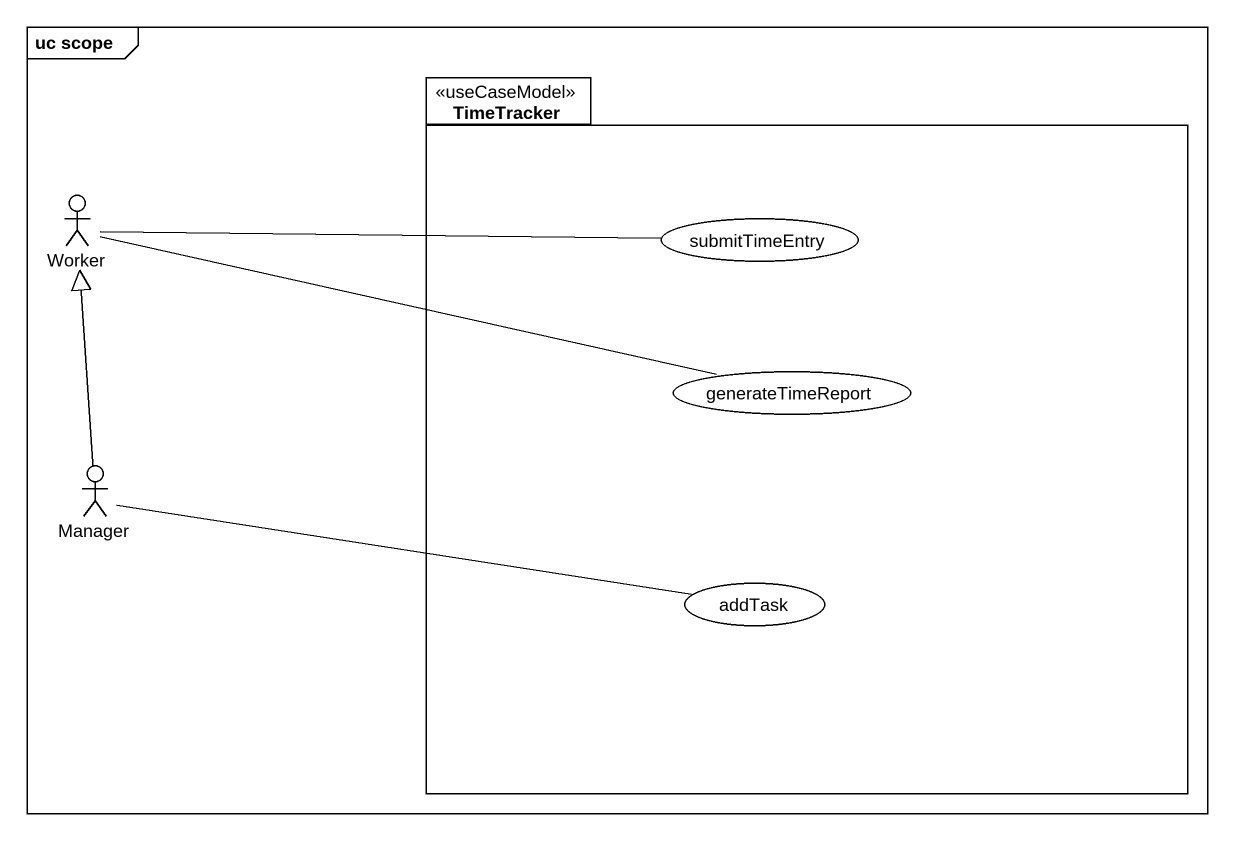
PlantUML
@startuml
mainframe uc scope
package TimeTracker <<useCaseModel>> {
  usecase submitTimeEntry
  usecase generateTimeReport
  usecase addTask
}
actor Worker
actor Manager
Worker -right- submitTimeEntry
Worker -right- generateTimeReport
Manager -up-|> Worker
Manager -right- addTask
@enduml
